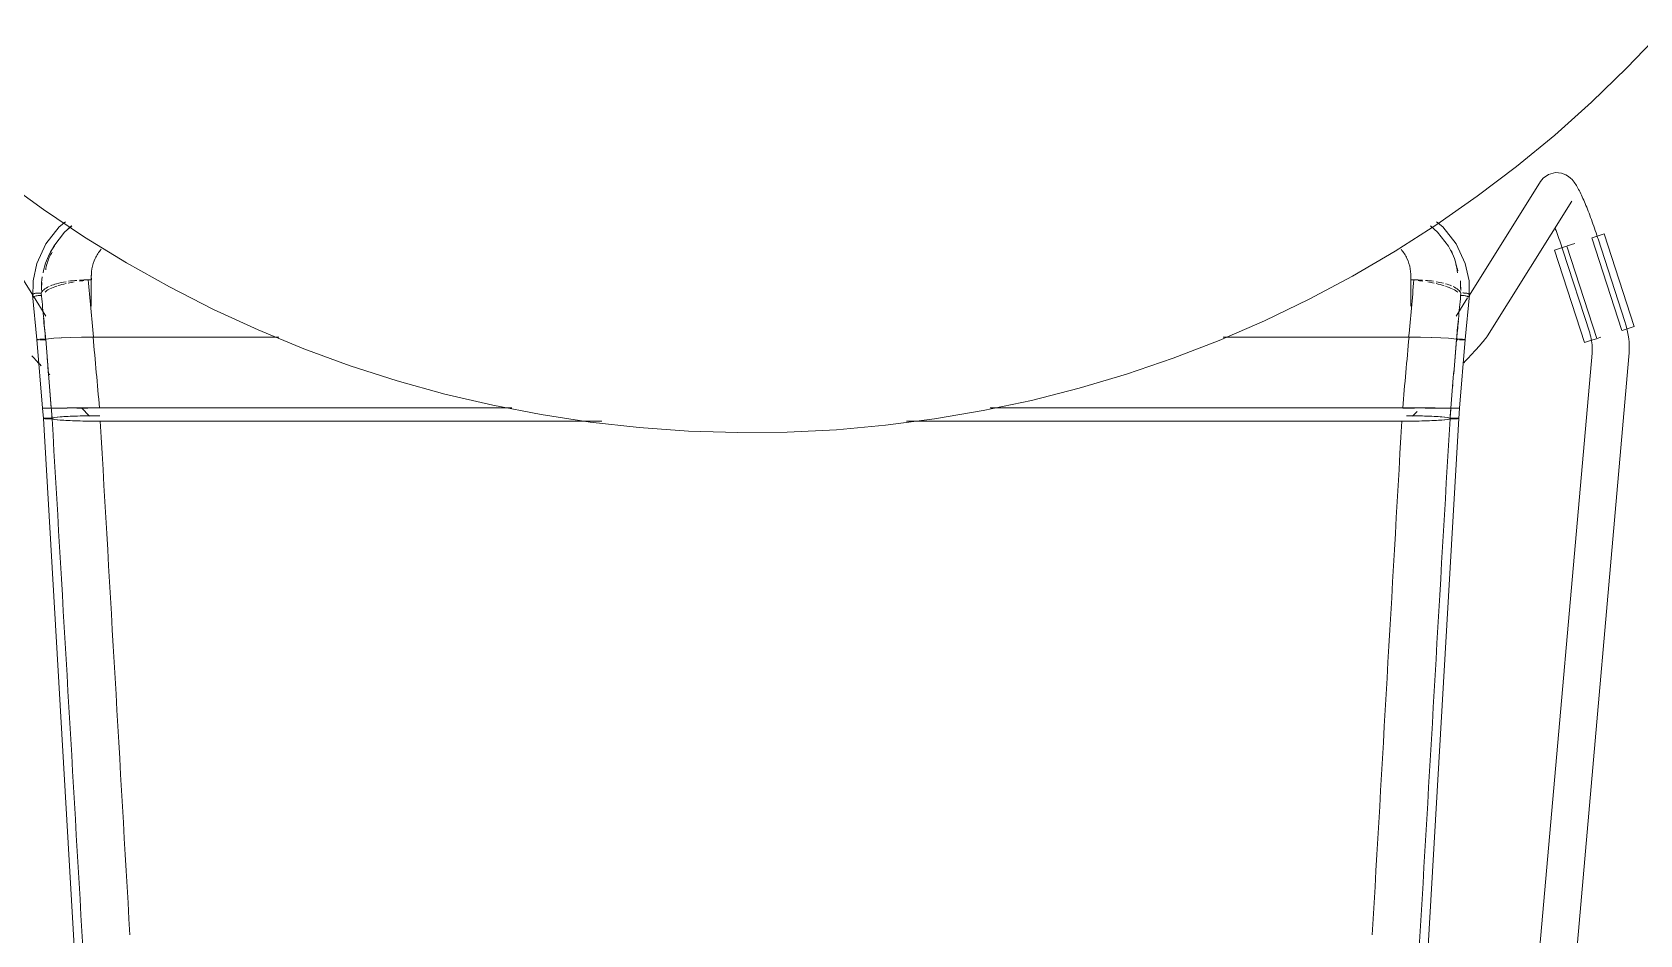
# Model space of a CAD drawing. Header units: millimetres. Extents: x 155927 to 326028, y -36033 to 97293.
# Drawn here: x 175858 to 176379, y 11742 to 12035 of the extents above; entities that cross this region are included whole.
import ezdxf

# ---------------------------------------------------------------- set-up
doc = ezdxf.new("R2010")
doc.units = ezdxf.units.MM
doc.header["$MEASUREMENT"] = 0
doc.layers.add('I-FURN', color=8, linetype='CONTINUOUS', lineweight=9)

msp = doc.modelspace()

# ---------------------------------------------------------------- linework, layer by layer
at = {"layer": 'I-FURN'}
for p, q in [((176375.2, 12023.39), (176386.24, 12034.97)), ((176363.7, 12012.26), (176375.2, 12023.39)), ((176351.77, 12001.61), (176363.7, 12012.26)), ((176339.42, 11991.43), (176351.77, 12001.61)), ((176326.68, 11981.76), (176339.42, 11991.43)), ((175858.42, 11949.76), (175835.39, 11986.53)), ((175848.95, 11986.92), (175861.87, 11977.48)), ((176347.17, 11986.53), (176324.14, 11949.76)), ((176348.07, 11987.65), (176347.17, 11986.53)), ((176348.07, 11987.65), (176349.8, 11988.88)), ((176349.8, 11988.88), (176352.03, 11989.46)), ((176352.03, 11989.46), (176354, 11989.29)), ((176354, 11989.29), (176355.38, 11988.77)), ((176355.38, 11988.77), (176356.29, 11988.2)), ((176356.29, 11988.2), (176356.92, 11987.68)), ((176356.92, 11987.68), (176357.39, 11987.22)), ((176357.39, 11987.22), (176357.76, 11986.79)), ((176357.76, 11986.79), (176358.07, 11986.39)), ((176358.07, 11986.39), (176358.35, 11986)), ((176313.56, 11972.6), (176326.68, 11981.76)), ((176358.35, 11986), (176358.6, 11985.61)), ((176358.6, 11985.61), (176358.84, 11985.22)), ((176358.84, 11985.22), (176359.08, 11984.82)), ((176359.08, 11984.82), (176359.31, 11984.41)), ((176359.31, 11984.41), (176359.54, 11983.98)), ((176359.54, 11983.98), (176359.77, 11983.54)), ((176359.77, 11983.54), (176360, 11983.09)), ((176360, 11983.09), (176360.23, 11982.61)), ((176360.23, 11982.61), (176360.46, 11982.12)), ((176360.46, 11982.12), (176360.7, 11981.61)), ((176360.7, 11981.61), (176360.93, 11981.08)), ((176360.93, 11981.08), (176361.17, 11980.54)), ((175861.87, 11977.48), (175875.16, 11968.57)), ((176330.04, 11936.57), (176357.34, 11980.16)), ((176361.17, 11980.54), (176361.42, 11979.98)), ((176361.42, 11979.98), (176361.66, 11979.4)), ((176361.66, 11979.4), (176361.91, 11978.8)), ((176361.91, 11978.8), (176362.16, 11978.19)), ((176362.16, 11978.19), (176362.41, 11977.57)), ((176362.41, 11977.57), (176362.66, 11976.93)), ((176362.66, 11976.93), (176362.91, 11976.27)), ((176362.91, 11976.27), (176363.17, 11975.61)), ((175867.01, 11971.86), (175862.68, 11966.33)), ((175869.07, 11973.5), (175867.01, 11971.86)), ((175871.09, 11972.15), (175868.75, 11970.19)), ((176300.08, 11963.98), (176313.56, 11972.6)), ((176311.47, 11972.15), (176313.81, 11970.19)), ((176313.49, 11973.5), (176315.55, 11971.86)), ((176315.55, 11971.86), (176319.88, 11966.33)), ((176351.98, 11971.27), (176352.21, 11970.65)), ((176352.21, 11970.65), (176352.45, 11970.01)), ((176363.17, 11975.61), (176363.42, 11974.93)), ((176363.42, 11974.93), (176363.68, 11974.24)), ((176363.68, 11974.24), (176363.93, 11973.54)), ((176363.93, 11973.54), (176364.19, 11972.84)), ((176364.19, 11972.84), (176364.44, 11972.12)), ((176364.44, 11972.12), (176364.69, 11971.4)), ((176364.69, 11971.4), (176364.94, 11970.67)), ((176364.94, 11970.67), (176365.19, 11969.94)), ((175862.68, 11966.33), (175859.77, 11960.01)), ((175865.25, 11965.62), (175863.34, 11961.93)), ((175868.75, 11970.19), (175865.25, 11965.62)), ((175875.16, 11968.57), (175888.79, 11960.2)), ((176313.81, 11970.19), (176317.31, 11965.62)), ((176317.31, 11965.62), (176319.22, 11961.93)), ((176319.88, 11966.33), (176322.79, 11960.01)), ((176352.45, 11970.01), (176352.68, 11969.37)), ((176352.68, 11969.37), (176352.92, 11968.71)), ((176352.92, 11968.71), (176353.15, 11968.04)), ((176353.15, 11968.04), (176353.39, 11967.37)), ((176353.39, 11967.37), (176353.62, 11966.69)), ((176353.62, 11966.69), (176353.85, 11966.01)), ((176353.65, 11964.98), (176355.62, 11965.61)), ((176353.85, 11966.01), (176354.08, 11965.32)), ((176365.43, 11935.64), (176355.74, 11965.65)), ((176358.32, 11966.48), (176355.84, 11965.68)), ((176363.81, 11968.26), (176373.5, 11938.25)), ((176363.93, 11968.29), (176365.9, 11968.93)), ((176365.19, 11969.94), (176365.44, 11969.2)), ((176365.44, 11969.2), (176365.68, 11968.46)), ((176365.68, 11968.46), (176365.83, 11968.01)), ((176374.54, 11941.19), (176365.83, 11968.01)), ((176365.9, 11968.93), (176367.86, 11969.56)), ((176367.86, 11969.56), (176377.54, 11939.55)), ((175888.79, 11960.2), (175902.75, 11952.37)), ((176286.27, 11955.9), (176300.08, 11963.98)), ((176351.7, 11964.35), (176353.65, 11964.98)), ((176351.7, 11964.35), (176361.39, 11934.34)), ((176354.08, 11965.32), (176354.31, 11964.63)), ((176354.31, 11964.63), (176354.42, 11964.3)), ((176354.42, 11964.3), (176363.13, 11937.49)), ((175859.77, 11960.01), (175858.56, 11954.37)), ((175877.41, 11955.93), (175877.41, 11946.18)), ((176272.15, 11948.39), (176286.27, 11955.9)), ((176305.15, 11946.18), (176305.15, 11955.93)), ((176322.79, 11960.01), (176324, 11954.37)), ((175859.77, 11935.31), (175858.35, 11949.8)), ((175858.56, 11954.37), (175858.47, 11948.91)), ((175876.42, 11954.69), (175877.47, 11954.69)), ((175902.75, 11952.37), (175917.01, 11945.12)), ((176305.09, 11954.69), (176306.14, 11954.69)), ((176322.79, 11935.31), (176324.21, 11949.8)), ((176324, 11954.37), (176324.09, 11948.91)), ((175862.69, 11942.95), (175858.65, 11949.39)), ((175917.01, 11945.12), (175931.54, 11938.44)), ((176257.74, 11941.44), (176272.15, 11948.39)), ((176323.53, 11948.8), (176319.87, 11942.95)), ((176243.06, 11935.07), (176257.74, 11941.44)), ((176374.56, 11941.15), (176374.54, 11941.19)), ((176374.89, 11940.05), (176374.56, 11941.15)), ((176375.17, 11938.95), (176374.89, 11940.05)), ((176377.54, 11939.55), (176375.59, 11938.92)), ((175859.84, 11935.33), (175859.77, 11935.31)), ((175859.77, 11935.31), (175859.84, 11935.28)), ((175859.78, 11935.31), (175859.84, 11935.33)), ((175861.6, 11913.11), (175859.78, 11935.31)), ((175859.84, 11935.28), (175859.78, 11935.31)), ((175860.03, 11935.36), (175859.84, 11935.33)), ((175859.84, 11935.28), (175860.02, 11935.26)), ((175860.03, 11935.26), (175859.84, 11935.28)), ((175860.02, 11935.26), (175860.32, 11935.24)), ((175860.33, 11935.38), (175860.03, 11935.36)), ((175860.03, 11935.36), (175860.33, 11935.38)), ((175860.32, 11935.24), (175860.03, 11935.26)), ((175860.71, 11935.4), (175860.33, 11935.38)), ((175860.33, 11935.38), (175860.71, 11935.4)), ((175860.7, 11935.22), (175861.15, 11935.21)), ((175861.15, 11935.21), (175860.7, 11935.22)), ((175861.16, 11935.41), (175860.71, 11935.4)), ((175860.71, 11935.4), (175861.17, 11935.41)), ((175861.15, 11935.21), (175861.64, 11935.2)), ((175861.64, 11935.2), (175861.15, 11935.21)), ((175861.65, 11935.41), (175861.16, 11935.41)), ((175861.17, 11935.41), (175861.66, 11935.41)), ((175861.64, 11935.2), (175862.14, 11935.21)), ((175862.14, 11935.21), (175861.64, 11935.2)), ((175862.15, 11935.41), (175861.65, 11935.41)), ((175861.66, 11935.41), (175862.16, 11935.41)), ((175862.14, 11935.21), (175862.61, 11935.21)), ((175862.61, 11935.21), (175862.14, 11935.21)), ((175862.62, 11935.4), (175862.15, 11935.41)), ((175862.16, 11935.41), (175862.63, 11935.4)), ((175863.51, 11935.59), (175862.62, 11935.4)), ((175862.63, 11935.4), (175863.51, 11935.59)), ((175863.51, 11935.59), (175865.23, 11935.77)), ((175865.25, 11935.77), (175863.51, 11935.59)), ((175865.25, 11935.77), (175867.69, 11935.92)), ((175867.05, 11935.89), (175865.25, 11935.77)), ((175867.72, 11935.92), (175870.76, 11936.04)), ((175870.83, 11936.04), (175867.73, 11935.92)), ((175870.82, 11936.04), (175874.27, 11936.11)), ((175874.26, 11936.11), (175870.83, 11936.04)), ((175878.12, 11936.14), (175874.36, 11936.11)), ((175874.36, 11936.11), (175878, 11936.14)), ((175938.24, 11936.14), (175878.12, 11936.14)), ((175878.12, 11936.14), (175938.24, 11936.14)), ((175931.54, 11938.44), (175946.34, 11932.34)), ((176228.14, 11929.3), (176243.06, 11935.07)), ((176304.44, 11936.14), (176244.32, 11936.14)), ((176244.32, 11936.14), (176304.44, 11936.14)), ((176308.2, 11936.11), (176304.44, 11936.14)), ((176304.56, 11936.14), (176308.2, 11936.11)), ((176308.29, 11936.11), (176311.74, 11936.04)), ((176311.73, 11936.04), (176308.3, 11936.11)), ((176314.83, 11935.92), (176311.73, 11936.04)), ((176311.8, 11936.04), (176314.84, 11935.92)), ((176317.31, 11935.77), (176314.83, 11935.92)), ((176314.87, 11935.92), (176317.31, 11935.77)), ((176319.05, 11935.59), (176317.31, 11935.77)), ((176317.33, 11935.77), (176319.05, 11935.59)), ((176319.05, 11935.59), (176319.93, 11935.4)), ((176319.94, 11935.4), (176319.05, 11935.59)), ((176319.93, 11935.4), (176320.4, 11935.41)), ((176320.41, 11935.41), (176319.94, 11935.4)), ((176319.95, 11935.21), (176320.42, 11935.21)), ((176320.42, 11935.21), (176319.95, 11935.21)), ((176320.4, 11935.41), (176320.9, 11935.41)), ((176320.91, 11935.41), (176320.41, 11935.41)), ((176320.9, 11935.41), (176321.39, 11935.41)), ((176321.4, 11935.41), (176320.91, 11935.41)), ((176320.92, 11935.2), (176321.41, 11935.21)), ((176321.41, 11935.21), (176320.92, 11935.2)), ((176320.96, 11913.11), (176322.78, 11935.31)), ((176321.39, 11935.41), (176321.85, 11935.4)), ((176321.85, 11935.4), (176321.4, 11935.41)), ((176321.41, 11935.21), (176321.86, 11935.22)), ((176321.86, 11935.22), (176321.41, 11935.21)), ((176322.23, 11935.38), (176321.85, 11935.4)), ((176321.85, 11935.4), (176322.23, 11935.38)), ((176321.86, 11935.22), (176322.24, 11935.24)), ((176322.24, 11935.24), (176321.86, 11935.22)), ((176322.53, 11935.36), (176322.23, 11935.38)), ((176322.23, 11935.38), (176322.53, 11935.36)), ((176322.24, 11935.24), (176322.54, 11935.26)), ((176322.53, 11935.26), (176322.24, 11935.24)), ((176322.72, 11935.33), (176322.53, 11935.36)), ((176322.72, 11935.28), (176322.53, 11935.26)), ((176322.54, 11935.26), (176322.72, 11935.28)), ((176322.72, 11935.33), (176322.78, 11935.31)), ((176322.79, 11935.31), (176322.72, 11935.33)), ((176322.72, 11935.28), (176322.79, 11935.31)), ((176322.78, 11935.31), (176322.72, 11935.28)), ((176328.28, 11934.33), (176328.03, 11934.05)), ((176328.51, 11934.6), (176328.28, 11934.33)), ((176328.72, 11934.85), (176328.51, 11934.6)), ((176328.92, 11935.09), (176328.72, 11934.85)), ((176329.11, 11935.32), (176328.92, 11935.09)), ((176329.29, 11935.54), (176329.11, 11935.32)), ((176329.47, 11935.76), (176329.29, 11935.54)), ((176329.64, 11935.99), (176329.47, 11935.76)), ((176329.82, 11936.25), (176329.64, 11935.99)), ((176330.04, 11936.57), (176329.82, 11936.25)), ((176363.34, 11934.97), (176361.39, 11934.34)), ((176363.13, 11937.49), (176363.32, 11936.85)), ((176363.32, 11936.85), (176363.49, 11936.21)), ((176365.31, 11935.61), (176363.34, 11934.97)), ((176363.49, 11936.21), (176363.63, 11935.56)), ((176363.63, 11935.56), (176363.74, 11934.91)), ((176363.74, 11934.91), (176363.83, 11934.26)), ((176363.83, 11934.26), (176363.9, 11933.6)), ((176366.69, 11936.05), (176365.53, 11935.68)), ((176375.59, 11938.92), (176373.62, 11938.29)), ((176375.41, 11937.83), (176375.17, 11938.95)), ((176375.61, 11936.7), (176375.41, 11937.83)), ((176375.76, 11935.57), (176375.61, 11936.7)), ((176375.87, 11934.43), (176375.76, 11935.57)), ((176375.93, 11933.29), (176375.87, 11934.43)), ((175858.13, 11930.06), (175858.53, 11929.63)), ((175858.53, 11929.63), (175858.95, 11929.18)), ((175858.95, 11929.18), (175859.37, 11928.73)), ((175946.34, 11932.34), (175961.36, 11926.84)), ((176213, 11924.13), (176228.14, 11929.3)), ((176323.61, 11929.18), (176323.19, 11928.73)), ((176324.03, 11929.63), (176323.61, 11929.18)), ((176324.43, 11930.06), (176324.03, 11929.63)), ((176324.82, 11930.49), (176324.43, 11930.06)), ((176325.2, 11930.9), (176324.82, 11930.49)), ((176325.57, 11931.3), (176325.2, 11930.9)), ((176325.93, 11931.69), (176325.57, 11931.3)), ((176326.27, 11932.07), (176325.93, 11931.69)), ((176326.6, 11932.44), (176326.27, 11932.07)), ((176363.88, 11930.92), (176326.58, 11506.42)), ((176326.91, 11932.79), (176326.6, 11932.44)), ((176327.22, 11933.12), (176326.91, 11932.79)), ((176327.5, 11933.45), (176327.22, 11933.12)), ((176327.78, 11933.75), (176327.5, 11933.45)), ((176328.03, 11934.05), (176327.78, 11933.75)), ((176336.88, 11486.55), (176375.83, 11929.87)), ((176363.92, 11931.61), (176363.88, 11930.95)), ((176363.88, 11930.95), (176363.88, 11930.92)), ((176363.9, 11933.6), (176363.93, 11932.94)), ((176363.94, 11932.27), (176363.92, 11931.61)), ((176363.93, 11932.94), (176363.94, 11932.27)), ((176375.83, 11929.87), (176375.91, 11931.01)), ((176375.91, 11931.01), (176375.94, 11932.15)), ((176375.94, 11932.15), (176375.93, 11933.29)), ((175859.37, 11928.73), (175859.8, 11928.27)), ((175859.8, 11928.27), (175860.24, 11927.8)), ((175860.24, 11927.8), (175860.69, 11927.32)), ((175860.69, 11927.32), (175861.15, 11926.84)), ((175863.5, 11924.35), (175863.99, 11923.84)), ((175961.36, 11926.84), (175976.59, 11921.95)), ((176197.67, 11919.56), (176213, 11924.13)), ((176322.76, 11928.27), (176322.32, 11927.8)), ((176323.19, 11928.73), (176322.76, 11928.27)), ((175976.59, 11921.95), (175992.01, 11917.67)), ((176182.16, 11915.62), (176197.67, 11919.56)), ((175992.01, 11917.67), (176007.58, 11914.01)), ((176007.58, 11914.01), (176023.29, 11910.98)), ((176166.51, 11912.3), (176182.16, 11915.62)), ((175861.6, 11913.11), (175861.87, 11909.75)), ((175861.67, 11913.1), (175861.6, 11913.11)), ((175861.6, 11913.11), (175861.67, 11913.11)), ((175861.67, 11913.11), (175861.6, 11913.11)), ((175861.6, 11913.11), (175861.67, 11913.1)), ((175861.67, 11913.11), (175861.86, 11913.11)), ((175861.85, 11913.11), (175861.67, 11913.11)), ((175861.86, 11913.1), (175861.67, 11913.1)), ((175861.67, 11913.1), (175861.86, 11913.1)), ((175862.15, 11913.11), (175861.85, 11913.11)), ((175861.86, 11913.11), (175862.15, 11913.11)), ((175862.15, 11913.1), (175861.86, 11913.1)), ((175861.86, 11913.1), (175862.15, 11913.1)), ((175861.94, 11909.78), (175861.88, 11909.75)), ((175881.16, 11577.84), (175861.88, 11909.75)), ((175861.88, 11909.75), (175861.94, 11909.72)), ((175862.13, 11909.8), (175861.94, 11909.78)), ((175861.94, 11909.72), (175862.13, 11909.69)), ((175862.43, 11909.82), (175862.13, 11909.8)), ((175862.13, 11909.69), (175862.42, 11909.67)), ((175862.15, 11913.11), (175862.53, 11913.11)), ((175862.53, 11913.11), (175862.15, 11913.11)), ((175862.54, 11913.1), (175862.15, 11913.1)), ((175862.15, 11913.1), (175862.53, 11913.1)), ((175862.42, 11909.67), (175862.8, 11909.65)), ((175862.81, 11909.84), (175862.43, 11909.82)), ((175862.53, 11913.11), (175862.98, 11913.11)), ((175862.98, 11913.11), (175862.53, 11913.11)), ((175862.53, 11913.1), (175862.99, 11913.1)), ((175862.99, 11913.1), (175862.54, 11913.1)), ((175862.8, 11909.65), (175863.25, 11909.64)), ((175863.26, 11909.85), (175862.81, 11909.84)), ((175862.98, 11913.11), (175863.47, 11913.11)), ((175863.47, 11913.11), (175862.98, 11913.11)), ((175863.48, 11913.1), (175862.99, 11913.1)), ((175862.99, 11913.1), (175863.48, 11913.1)), ((175863.25, 11909.64), (175863.74, 11909.64)), ((175863.75, 11909.86), (175863.26, 11909.85)), ((175863.47, 11913.11), (175863.97, 11913.11)), ((175863.97, 11913.11), (175863.47, 11913.11)), ((175863.98, 11913.1), (175863.48, 11913.1)), ((175863.48, 11913.1), (175863.97, 11913.1)), ((175863.74, 11909.64), (175864.24, 11909.64)), ((175864.25, 11909.86), (175863.75, 11909.86)), ((175863.97, 11913.11), (175864.44, 11913.11)), ((175864.44, 11913.11), (175863.97, 11913.11)), ((175863.97, 11913.1), (175864.44, 11913.1)), ((175864.45, 11913.1), (175863.98, 11913.1)), ((175864.24, 11909.64), (175864.71, 11909.65)), ((175864.72, 11909.85), (175864.25, 11909.86)), ((175864.44, 11913.11), (175865.33, 11913.13)), ((175865.32, 11913.13), (175864.44, 11913.11)), ((175864.71, 11909.65), (175865.6, 11909.44)), ((175865.62, 11910.06), (175864.72, 11909.85)), ((175867.07, 11913.14), (175865.32, 11913.13)), ((175865.33, 11913.13), (175867.07, 11913.14)), ((175867.1, 11913.07), (175865.34, 11913.08)), ((175865.34, 11913.08), (175867.09, 11913.07)), ((175865.6, 11909.44), (175867.35, 11909.24)), ((175867.37, 11910.25), (175865.62, 11910.06)), ((175869.58, 11913.15), (175867.07, 11913.14)), ((175867.08, 11913.14), (175869.57, 11913.15)), ((175867.09, 11913.07), (175869.59, 11913.06)), ((175869.59, 11913.06), (175867.1, 11913.07)), ((175867.35, 11909.24), (175869.85, 11909.08)), ((175869.87, 11910.41), (175867.37, 11910.25)), ((175869.58, 11913.15), (175872.71, 11913.16)), ((175872.71, 11913.16), (175869.58, 11913.15)), ((175869.85, 11909.08), (175872.98, 11908.96)), ((175872.99, 11910.54), (175869.87, 11910.41)), ((175872.71, 11913.16), (175876.28, 11913.17)), ((175876.28, 11913.17), (175872.71, 11913.16)), ((175872.71, 11913.05), (175876.27, 11913.04)), ((175876.27, 11913.04), (175872.72, 11913.05)), ((175872.98, 11908.96), (175876.54, 11908.88)), ((175876.54, 11910.61), (175872.99, 11910.54)), ((175874.27, 11913.17), (175876.84, 11910.49)), ((175876.28, 11913.17), (175880.06, 11913.17)), ((175880.06, 11913.17), (175876.28, 11913.17)), ((175880.22, 11910.64), (175876.54, 11910.61)), ((175876.54, 11908.88), (175880.33, 11908.85)), ((175880.06, 11913.17), (176013.7, 11913.17)), ((176013.7, 11913.17), (175880.06, 11913.17)), ((175880.33, 11908.85), (176042.93, 11908.85)), ((176042.93, 11908.85), (175880.33, 11908.85)), ((176023.29, 11910.98), (176039.11, 11908.57)), ((176039.11, 11908.57), (176055.01, 11906.81)), ((176134.87, 11907.54), (176150.74, 11909.6)), ((176141.66, 11908.85), (176302.23, 11908.85)), ((176302.23, 11908.85), (176141.66, 11908.85)), ((176150.74, 11909.6), (176166.51, 11912.3)), ((176168.76, 11913.17), (176302.5, 11913.17)), ((176302.5, 11913.17), (176168.76, 11913.17)), ((176301.4, 11577.84), (176320.68, 11909.75)), ((176302.23, 11908.85), (176306.02, 11908.88)), ((176302.5, 11913.17), (176306.28, 11913.17)), ((176306.28, 11913.17), (176302.5, 11913.17)), ((176306.29, 11913.04), (176302.51, 11913.04)), ((176302.51, 11913.04), (176306.29, 11913.04)), ((176306.02, 11910.61), (176303.77, 11910.64)), ((176305.72, 11910.49), (176307.19, 11912.02)), ((176309.57, 11910.54), (176306.02, 11910.61)), ((176306.02, 11908.88), (176309.58, 11908.96)), ((176306.28, 11913.17), (176309.85, 11913.16)), ((176309.85, 11913.16), (176306.28, 11913.17)), ((176312.69, 11910.41), (176309.57, 11910.54)), ((176309.58, 11908.96), (176312.71, 11909.08)), ((176312.97, 11913.06), (176309.84, 11913.05)), ((176309.85, 11913.16), (176312.98, 11913.15)), ((176312.98, 11913.15), (176309.85, 11913.16)), ((176309.85, 11913.05), (176312.97, 11913.06)), ((176315.19, 11910.25), (176312.69, 11910.41)), ((176312.71, 11909.08), (176315.21, 11909.24)), ((176315.46, 11913.07), (176312.97, 11913.06)), ((176312.97, 11913.06), (176315.47, 11913.07)), ((176315.49, 11913.14), (176312.98, 11913.15)), ((176312.99, 11913.15), (176315.48, 11913.14)), ((176316.94, 11910.06), (176315.19, 11910.25)), ((176315.21, 11909.24), (176316.96, 11909.44)), ((176317.22, 11913.08), (176315.46, 11913.07)), ((176315.47, 11913.07), (176317.22, 11913.08)), ((176315.49, 11913.14), (176317.23, 11913.13)), ((176317.24, 11913.13), (176315.49, 11913.14)), ((176317.84, 11909.85), (176316.94, 11910.06)), ((176316.96, 11909.44), (176317.85, 11909.65)), ((176317.23, 11913.13), (176318.12, 11913.11)), ((176318.12, 11913.11), (176317.24, 11913.13)), ((176318.31, 11909.86), (176317.84, 11909.85)), ((176317.85, 11909.65), (176318.32, 11909.64)), ((176318.58, 11913.1), (176318.11, 11913.1)), ((176318.12, 11913.11), (176318.59, 11913.11)), ((176318.59, 11913.11), (176318.12, 11913.11)), ((176318.12, 11913.1), (176318.59, 11913.1)), ((176318.81, 11909.86), (176318.31, 11909.86)), ((176318.32, 11909.64), (176318.82, 11909.64)), ((176319.08, 11913.1), (176318.58, 11913.1)), ((176318.59, 11913.11), (176319.09, 11913.11)), ((176319.09, 11913.11), (176318.59, 11913.11)), ((176318.59, 11913.1), (176319.08, 11913.1)), ((176319.3, 11909.85), (176318.81, 11909.86)), ((176318.82, 11909.64), (176319.31, 11909.64)), ((176319.57, 11913.1), (176319.08, 11913.1)), ((176319.08, 11913.1), (176319.57, 11913.1)), ((176319.09, 11913.11), (176319.58, 11913.11)), ((176319.58, 11913.11), (176319.09, 11913.11)), ((176319.75, 11909.84), (176319.3, 11909.85)), ((176319.31, 11909.64), (176319.76, 11909.65)), ((176320.02, 11913.1), (176319.57, 11913.1)), ((176319.57, 11913.1), (176320.03, 11913.1)), ((176319.58, 11913.11), (176320.03, 11913.11)), ((176320.03, 11913.11), (176319.58, 11913.11)), ((176320.13, 11909.82), (176319.75, 11909.84)), ((176319.76, 11909.65), (176320.14, 11909.67)), ((176320.41, 11913.1), (176320.02, 11913.1)), ((176320.03, 11913.11), (176320.41, 11913.11)), ((176320.41, 11913.11), (176320.03, 11913.11)), ((176320.03, 11913.1), (176320.41, 11913.1)), ((176320.43, 11909.8), (176320.13, 11909.82)), ((176320.14, 11909.67), (176320.43, 11909.69)), ((176320.41, 11913.11), (176320.7, 11913.11)), ((176320.71, 11913.11), (176320.41, 11913.11)), ((176320.62, 11909.78), (176320.43, 11909.8)), ((176320.43, 11909.69), (176320.62, 11909.72)), ((176320.68, 11909.75), (176320.62, 11909.78)), ((176320.62, 11909.72), (176320.68, 11909.75)), ((176320.96, 11913.11), (176320.69, 11909.75)), ((176320.89, 11913.11), (176320.96, 11913.11)), ((176320.96, 11913.11), (176320.89, 11913.1)), ((176320.89, 11913.1), (176320.96, 11913.11)), ((176320.96, 11913.11), (176320.89, 11913.11)), ((176055.01, 11906.81), (176070.97, 11905.67)), ((176070.97, 11905.67), (176086.96, 11905.18)), ((176086.96, 11905.18), (176102.96, 11905.33)), ((176102.96, 11905.33), (176118.94, 11906.11)), ((176118.94, 11906.11), (176134.87, 11907.54))]:
    msp.add_line(p, q, dxfattribs=at)
for points in [[(175869.68, 11971.02), (175870.12, 11971.43), (175870.57, 11971.82), (175871.03, 11972.2)], [(175861.22, 11951.89), (175861.23, 11953.15), (175861.33, 11954.41), (175861.51, 11955.65)], [(175877.47, 11954.69), (175877.42, 11955.2), (175877.4, 11955.7), (175877.41, 11956.21)], [(176305.14, 11956.21), (176305.15, 11955.7), (176305.14, 11955.2), (176305.09, 11954.69)], [(176320.4, 11957.6), (176320.2, 11958.33), (176319.97, 11959.04), (176319.7, 11959.75)], [(175861.19, 11950.36), (175861.33, 11950.75), (175861.9, 11951.5), (175863.04, 11952.2), (175863.74, 11952.52)], [(175862.62, 11935.4), (175862.38, 11937.93), (175861.9, 11942.96), (175861.43, 11947.91), (175861.19, 11950.36)], [(175861.42, 11953.87), (175861.31, 11952.98), (175861.29, 11952.08), (175861.29, 11951.18)], [(175863.77, 11951.67), (175863.13, 11951.35), (175862.74, 11951.04), (175862.41, 11950.71)], [(175866.2, 11952.63), (175865.38, 11952.36), (175864.57, 11952.08), (175864.02, 11951.78)], [(175869.24, 11953.48), (175868.31, 11953.26), (175867.37, 11953.03), (175866.52, 11952.78)], [(175871.9, 11954.01), (175871.21, 11953.89), (175870.56, 11953.76), (175869.9, 11953.62)], [(175870.07, 11954.22), (175870.92, 11954.35), (175871.79, 11954.46), (175872.71, 11954.52)], [(175875.01, 11954.45), (175874.53, 11954.4), (175874.06, 11954.34), (175873.6, 11954.27)], [(175873.64, 11954.59), (175874.55, 11954.65), (175875.47, 11954.68), (175876.42, 11954.69)], [(175878.12, 11936.14), (175877.81, 11939.27), (175877.22, 11945.52), (175876.68, 11951.66), (175876.42, 11954.69)], [(176304.44, 11936.14), (176304.75, 11939.27), (176305.34, 11945.52), (176305.88, 11951.66), (176306.14, 11954.69)], [(176306.14, 11954.69), (176307.09, 11954.68), (176308.02, 11954.65), (176308.93, 11954.59)], [(176308.98, 11954.27), (176308.5, 11954.34), (176308.03, 11954.39), (176307.55, 11954.44)], [(176309.86, 11954.52), (176310.76, 11954.45), (176311.64, 11954.35), (176312.49, 11954.22)], [(176312.66, 11953.62), (176312.02, 11953.76), (176311.36, 11953.9), (176310.68, 11954.02)], [(176315.92, 11952.77), (176315.12, 11953.02), (176314.24, 11953.25), (176313.32, 11953.47)], [(176313.34, 11954.09), (176314.18, 11953.94), (176314.99, 11953.78), (176315.73, 11953.59)], [(176318.54, 11951.78), (176317.91, 11952.08), (176317.17, 11952.35), (176316.35, 11952.62)], [(176316.39, 11953.41), (176317.12, 11953.2), (176317.76, 11952.97), (176318.36, 11952.72)], [(176320.36, 11950.71), (176319.95, 11951.03), (176319.43, 11951.36), (176318.79, 11951.67)], [(176318.83, 11952.52), (176319.52, 11952.2), (176320.66, 11951.5), (176321.23, 11950.75), (176321.37, 11950.36)], [(176319.94, 11935.4), (176320.18, 11937.93), (176320.66, 11942.96), (176321.13, 11947.91), (176321.37, 11950.36)], [(176321.2, 11954.35), (176321.28, 11953.54), (176321.29, 11952.71), (176321.29, 11951.88)], [(176321.33, 11951.18), (176321.32, 11951.84), (176321.29, 11952.49), (176321.22, 11953.13)], [(176324.03, 11949.05), (176323.99, 11949.1), (176323.86, 11949.19), (176323.57, 11949.32), (176323.18, 11949.44), (176322.72, 11949.53), (176322.23, 11949.6), (176321.73, 11949.63), (176321.42, 11949.63), (176321.27, 11949.62)], [(175862.59, 11935.4), (175862.36, 11937.71), (175862.13, 11940.03), (175861.9, 11942.3)], [(176319.95, 11935.21), (176320.15, 11937.23), (176320.35, 11939.25), (176320.55, 11941.25)], [(175862.63, 11935.4), (175862.93, 11931.69), (175863.53, 11924.27), (175864.14, 11916.83), (175864.44, 11913.11)], [(175879.03, 11924.66), (175878.69, 11928.49), (175878.35, 11932.32), (175878, 11936.14)], [(176304.56, 11936.14), (176304.21, 11932.32), (176303.87, 11928.49), (176303.53, 11924.66)], [(176319.93, 11935.4), (176319.63, 11931.69), (176319.03, 11924.27), (176318.42, 11916.83), (176318.12, 11913.11)], [(176319.95, 11935.21), (176319.65, 11931.57), (176319.34, 11927.92), (176319.04, 11924.26)], [(175880.06, 11913.17), (175879.72, 11917), (175879.38, 11920.83), (175879.03, 11924.66)], [(176303.53, 11924.66), (176303.18, 11920.83), (176302.84, 11917), (176302.5, 11913.17)], [(176318.74, 11920.65), (176318.71, 11920.24), (176318.67, 11919.83), (176318.64, 11919.42)], [(175864.71, 11909.65), (175864.66, 11910.23), (175864.57, 11911.38), (175864.48, 11912.54), (175864.44, 11913.11)], [(175864.72, 11909.85), (175864.67, 11910.39), (175864.58, 11911.47), (175864.49, 11912.56), (175864.45, 11913.1)], [(175864.71, 11909.65), (175867.93, 11854.24), (175874.37, 11743.48), (175880.81, 11632.89), (175884.03, 11577.65)], [(175889.92, 11742.36), (175886.72, 11797.82), (175883.52, 11853.33), (175880.33, 11908.85)], [(176302.23, 11908.85), (176299.04, 11853.33), (176295.84, 11797.8), (176292.65, 11742.36)], [(176317.85, 11909.65), (176314.63, 11854.24), (176308.19, 11743.48), (176301.75, 11632.89), (176298.53, 11577.65)], [(176317.84, 11909.85), (176317.89, 11910.39), (176317.98, 11911.47), (176318.07, 11912.56), (176318.11, 11913.1)], [(176317.84, 11909.85), (176318.44, 11909.86), (176319.95, 11909.86), (176320.69, 11909.79), (176320.69, 11909.75)], [(176317.85, 11909.65), (176317.9, 11910.23), (176317.99, 11911.38), (176318.08, 11912.54), (176318.12, 11913.11)]]:
    msp.add_open_spline(points, degree=3, dxfattribs=at)
for points, knots in [([(175861.77, 11956.93), (175862.21, 11959.05), (175863.22, 11962.13), (175864.85, 11964.89), (175865.44, 11965.76)], [0.1763318, 0.1763318, 0.1763318, 0.1763318, 0.3333333, 0.408557, 0.408557, 0.408557, 0.408557]), ([(176317.31, 11965.6), (176317.82, 11964.78), (176319.4, 11962.05), (176320, 11959.07), (176320.28, 11956.97)], [-0.4024189, -0.4024189, -0.4024189, -0.4024189, -0.3333333, -0.1789981, -0.1789981, -0.1789981, -0.1789981]), ([(175864.72, 11963.7), (175864.38, 11963.11), (175863.35, 11961.26), (175862.86, 11959.28), (175862.63, 11957.9)], [0.6175454, 0.6175454, 0.6175454, 0.6175454, 0.6666667, 0.7702374, 0.7702374, 0.7702374, 0.7702374]), ([(175877.47, 11954.69), (175877.25, 11957.08), (175877.88, 11960.68), (175879.81, 11963.68), (175880.58, 11964.58)], [0, 0, 0, 0, 0.3333333, 0.5, 0.5, 0.5, 0.5]), ([(176301.98, 11964.58), (176302.75, 11963.68), (176304.68, 11960.68), (176305.31, 11957.08), (176305.09, 11954.69)], [0.5, 0.5, 0.5, 0.5, 0.6666667, 1, 1, 1, 1]), ([(175858.4, 11949.95), (175858.42, 11949.97), (175858.46, 11950.02), (175858.57, 11950.09), (175858.76, 11950.19), (175859.08, 11950.3), (175859.48, 11950.37), (175859.83, 11950.4), (175860.21, 11950.42), (175860.65, 11950.42), (175861.01, 11950.38), (175861.19, 11950.36)], [0.5555556, 0.5555556, 0.5555556, 0.5555556, 0.5833333, 0.6180556, 0.6527778, 0.7222222, 0.7916667, 0.8263889, 0.8611111, 0.9305556, 1, 1, 1, 1]), ([(175864.19, 11952.72), (175864.78, 11952.97), (175866.27, 11953.5), (175868.13, 11953.89), (175869.22, 11954.09)], [0.3680344, 0.3680344, 0.3680344, 0.3680344, 0.5, 0.6666667, 0.6666667, 0.6666667, 0.6666667]), ([(176322.05, 11950.41), (176322.11, 11950.42), (176322.31, 11950.42), (176322.6, 11950.41), (176322.89, 11950.39), (176323.16, 11950.36), (176323.41, 11950.31), (176323.64, 11950.24), (176323.83, 11950.18), (176324.03, 11950.08), (176324.13, 11949.99), (176324.16, 11949.95)], [0.0878236, 0.0878236, 0.0878236, 0.0878236, 0.1111111, 0.1666667, 0.1944444, 0.2222222, 0.2777778, 0.3055556, 0.3333333, 0.3888889, 0.4444444, 0.4444444, 0.4444444, 0.4444444]), ([(175861.29, 11949.62), (175861.07, 11949.63), (175860.58, 11949.63), (175859.83, 11949.54), (175859.16, 11949.39), (175858.73, 11949.21), (175858.57, 11949.1), (175858.53, 11949.05)], [-1, -1, -1, -1, -0.90625, -0.8125, -0.71875, -0.625, -0.5625, -0.5625, -0.5625, -0.5625]), ([(175863.12, 11929.1), (175863.25, 11927.46), (175863.69, 11922.21), (175864.13, 11916.96), (175864.42, 11913.35)], [0.2766114, 0.2766114, 0.2766114, 0.2766114, 0.5, 0.9886614, 0.9886614, 0.9886614, 0.9886614]), ([(175861.87, 11909.75), (175861.87, 11909.77), (175862.01, 11909.79), (175862.41, 11909.83), (175862.79, 11909.84), (175863.25, 11909.85), (175863.75, 11909.86), (175864.25, 11909.86), (175864.57, 11909.85), (175864.72, 11909.85)], [-0.5, -0.5, -0.5, -0.5, -0.375, -0.3125, -0.25, -0.1875, -0.125, -0.0625, 0, 0, 0, 0]), ([(175864.71, 11909.65), (175864.49, 11909.64), (175863.99, 11909.63), (175863.36, 11909.64), (175862.9, 11909.65), (175862.49, 11909.66), (175862.03, 11909.7), (175861.87, 11909.73), (175861.87, 11909.75)], [-1, -1, -1, -1, -0.90625, -0.8125, -0.765625, -0.71875, -0.625, -0.501507, -0.501507, -0.501507, -0.501507]), ([(175880.33, 11908.85), (175879.05, 11908.85), (175876.5, 11908.87), (175872.9, 11908.95), (175869.73, 11909.07), (175866.37, 11909.29), (175864.99, 11909.5), (175864.71, 11909.65)], [-1, -1, -1, -1, -0.833333, -0.666667, -0.5, -0.333333, 0, 0, 0, 0]), ([(175864.72, 11909.85), (175865.01, 11909.99), (175866.4, 11910.2), (175869.75, 11910.42), (175872.91, 11910.54), (175876.47, 11910.62), (175878.98, 11910.64), (175880.22, 11910.64)], [-1, -1, -1, -1, -0.6666667, -0.5, -0.3333333, -0.1666667, -0.003964, -0.003964, -0.003964, -0.003964]), ([(176317.85, 11909.65), (176317.57, 11909.5), (176316.19, 11909.29), (176312.83, 11909.07), (176309.66, 11908.95), (176306.06, 11908.87), (176303.51, 11908.85), (176302.23, 11908.85)], [-1, -1, -1, -1, -0.666667, -0.5, -0.333333, -0.166667, 0, 0, 0, 0]), ([(176303.77, 11910.64), (176305.8, 11910.62), (176309.02, 11910.57), (176312.81, 11910.42), (176316.16, 11910.2), (176317.55, 11909.99), (176317.84, 11909.85)], [-0.9335619, -0.9335619, -0.9335619, -0.9335619, -0.6666667, -0.5, -0.3333333, 0, 0, 0, 0]), ([(176320.69, 11909.75), (176320.69, 11909.73), (176320.55, 11909.7), (176320.16, 11909.67), (176319.77, 11909.65), (176319.32, 11909.64), (176318.82, 11909.64), (176318.32, 11909.64), (176318, 11909.64), (176317.85, 11909.65)], [-0.498493, -0.498493, -0.498493, -0.498493, -0.375, -0.3125, -0.25, -0.1875, -0.125, -0.0625, 0, 0, 0, 0])]:
    msp.add_open_spline(points, degree=3, knots=knots, dxfattribs=at)

doc.saveas('drawing.dxf')
